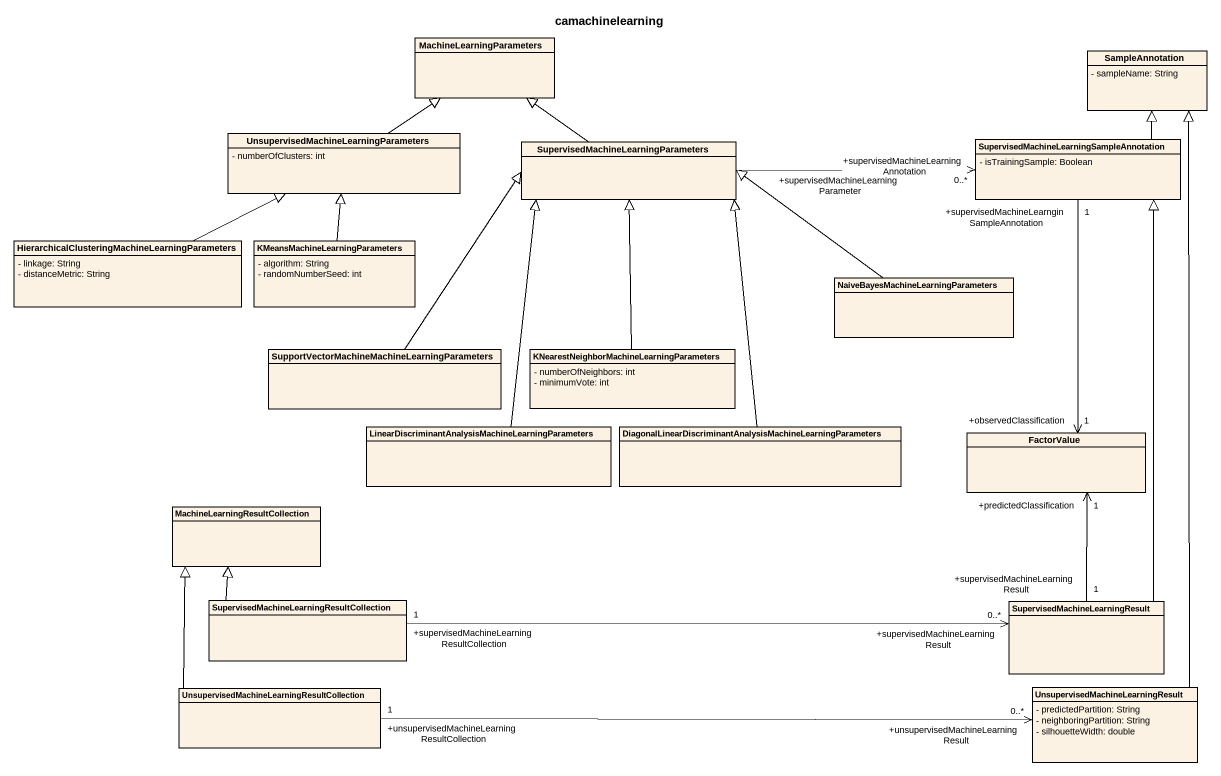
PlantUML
@startuml
title camachinelearning
hide circle
hide empty members
skinparam classAttributeIconSize 0
class MachineLearningParameters
class SampleAnnotation {
  - sampleName: String
}
class "UnsupervisedMachineLearningParameters" as UnsupervisedMachineLearningP {
  - numberOfClusters: int
}
class "SupervisedMachineLearningParameters" as SupervisedMachineLearningPar
class "SupervisedMachineLearningSampleAnnotation" as SupervisedMachineLearningSam {
  - isTrainingSample: Boolean
}
class "HierarchicalClusteringMachineLearningParameters" as HierarchicalClusteringMachin {
  - linkage: String
  - distanceMetric: String
}
class "KMeansMachineLearningParameters" as KMeansMachineLearningParamet {
  - algorithm: String
  - randomNumberSeed: int
}
class "NaiveBayesMachineLearningParameters" as NaiveBayesMachineLearningPar
class "SupportVectorMachineMachineLearningParameters" as SupportVectorMachineMachineL
class "KNearestNeighborMachineLearningParameters" as KNearestNeighborMachineLearn {
  - numberOfNeighbors: int
  - minimumVote: int
}
class "LinearDiscriminantAnalysisMachineLearningParameters" as LinearDiscriminantAnalysisMa
class "DiagonalLinearDiscriminantAnalysisMachineLearningParameters" as DiagonalLinearDiscriminantAn
class FactorValue
class "MachineLearningResultCollection" as MachineLearningResultCollect
class "SupervisedMachineLearningResultCollection" as SupervisedMachineLearningRes
class "SupervisedMachineLearningResult" as SupervisedMachineLearningRes_2
class "UnsupervisedMachineLearningResultCollection" as UnsupervisedMachineLearningR
class "UnsupervisedMachineLearningResult" as UnsupervisedMachineLearningR_2 {
  - predictedPartition: String
  - neighboringPartition: String
  - silhouetteWidth: double
}
UnsupervisedMachineLearningP -up-|> MachineLearningParameters
SupervisedMachineLearningPar -up-|> MachineLearningParameters
SupervisedMachineLearningPar "+supervisedMachineLearningParameter" -right-> "+supervisedMachineLearningAnnotation\n0..*" SupervisedMachineLearningSam
SupervisedMachineLearningSam -up-|> SampleAnnotation
SupervisedMachineLearningSam "+supervisedMachineLearnginSampleAnnotation\n1" --> "+observedClassification\n1" FactorValue
HierarchicalClusteringMachin -right-|> UnsupervisedMachineLearningP
KMeansMachineLearningParamet -up-|> UnsupervisedMachineLearningP
NaiveBayesMachineLearningPar -left-|> SupervisedMachineLearningPar
SupportVectorMachineMachineL -up-|> SupervisedMachineLearningPar
KNearestNeighborMachineLearn -up-|> SupervisedMachineLearningPar
LinearDiscriminantAnalysisMa -up-|> SupervisedMachineLearningPar
DiagonalLinearDiscriminantAn -up-|> SupervisedMachineLearningPar
SupervisedMachineLearningRes -up-|> MachineLearningResultCollect
SupervisedMachineLearningRes "+supervisedMachineLearningResultCollection\n1" -right-> "+supervisedMachineLearningResult\n0..*" SupervisedMachineLearningRes_2
SupervisedMachineLearningRes_2 -up-|> SupervisedMachineLearningSam
SupervisedMachineLearningRes_2 "+supervisedMachineLearningResult\n1" -up-> "+predictedClassification\n1" FactorValue
UnsupervisedMachineLearningR -up-|> MachineLearningResultCollect
UnsupervisedMachineLearningR "+unsupervisedMachineLearningResultCollection\n1" -right-> "+unsupervisedMachineLearningResult\n0..*" UnsupervisedMachineLearningR_2
UnsupervisedMachineLearningR_2 -up-|> SampleAnnotation
@enduml
